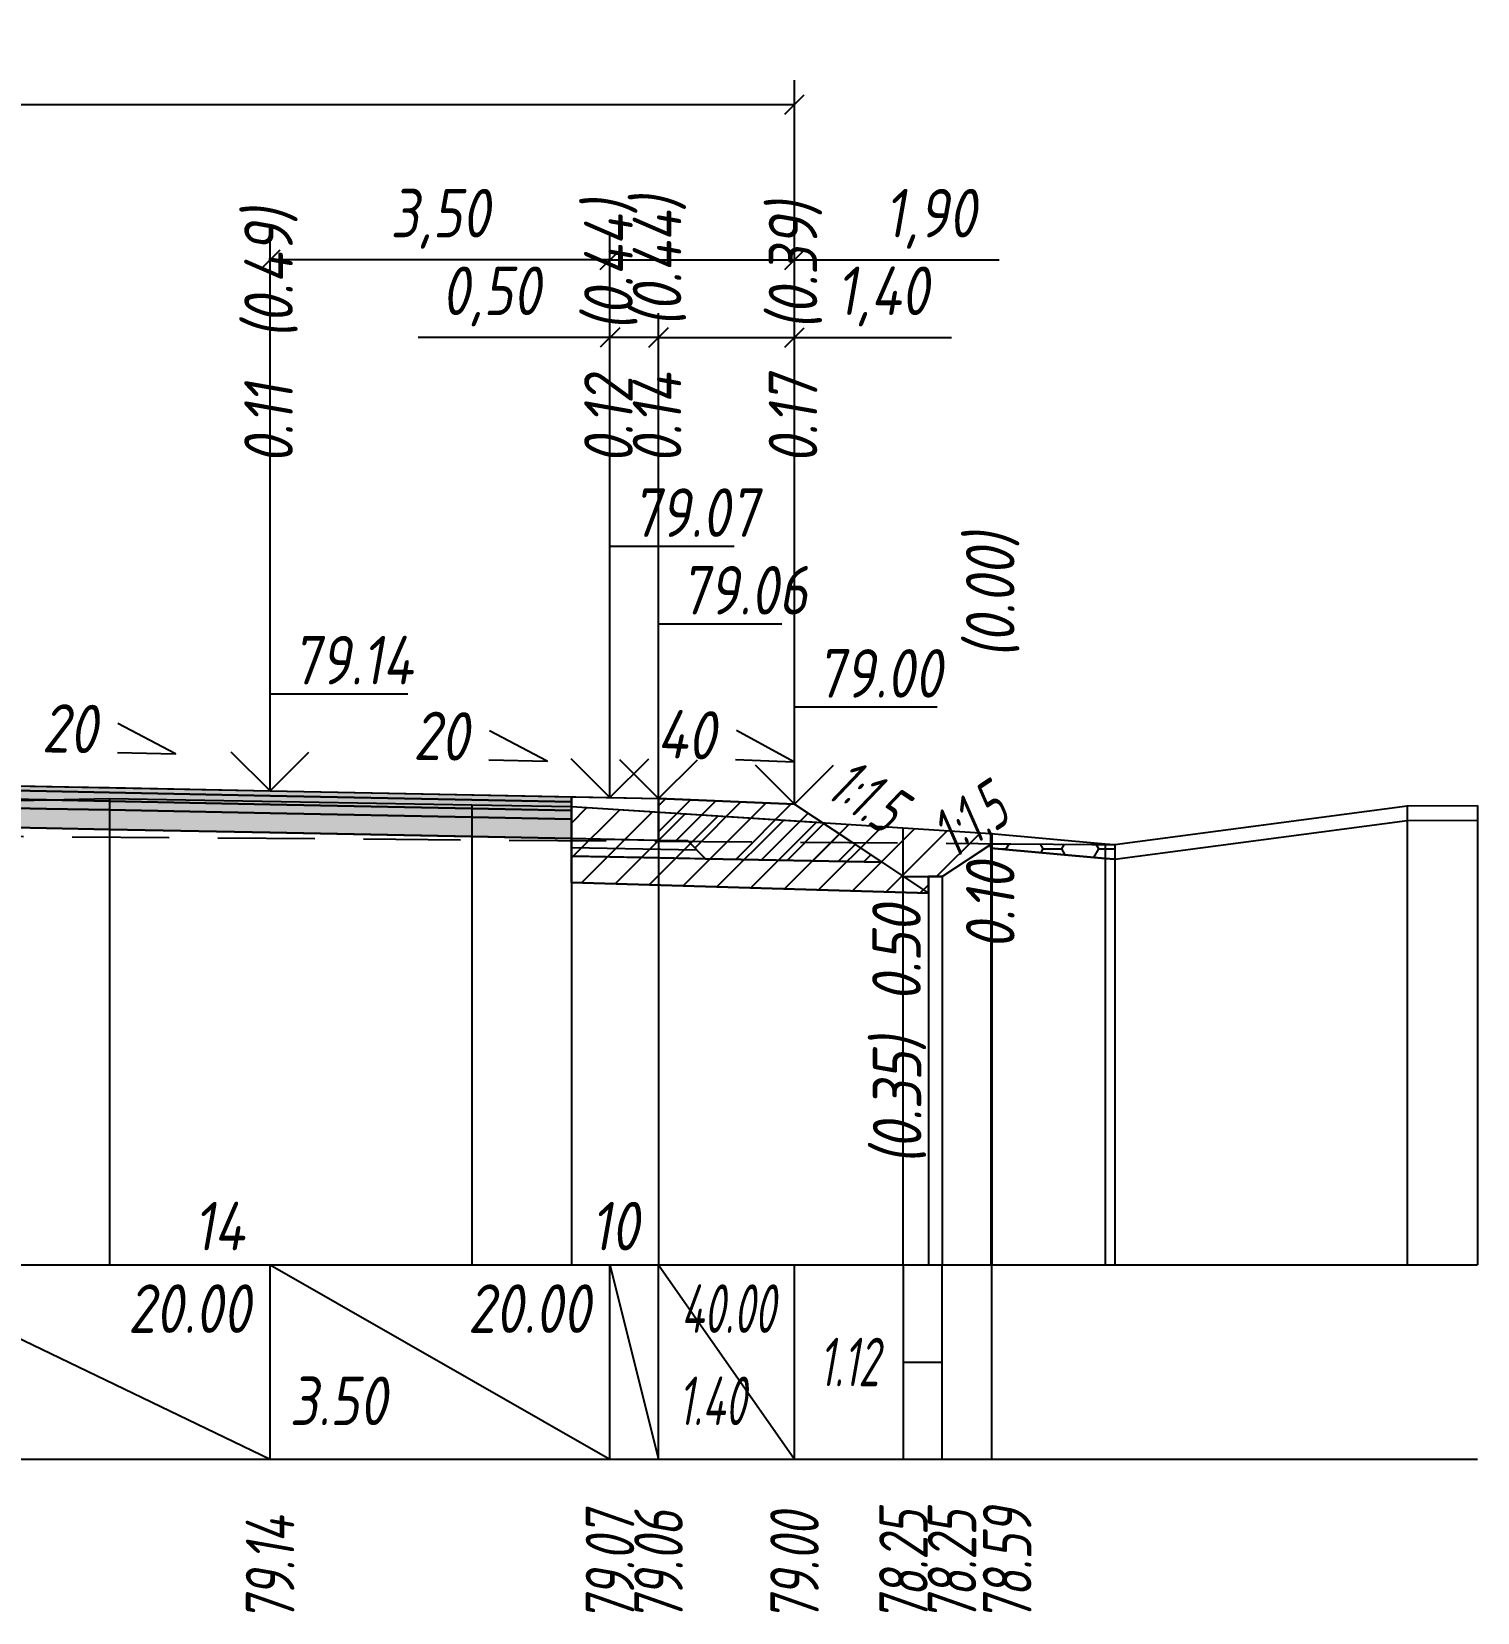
# Model space of a CAD drawing. Extents: x -717 to 1451, y -133302 to 233.
# Drawn here: x 163.7 to 238.1, y -20546.9 to -20465.5 of the extents above; entities that cross this region are included whole.
import ezdxf
from ezdxf.enums import TextEntityAlignment as Align

# ---------------------------------------------------------------- set-up
doc = ezdxf.new("R2010")
doc.units = 0
doc.linetypes.add('штриховая', pattern=[0.75, 0.5, -0.25])
for name, color, linetype in [('Интерполированный поперечник', 2, 'Continuous'), ('Код_514', 1, 'Continuous'), ('Контур_0', 7, 'Continuous'), ('Контур_2521', 7, 'Continuous'), ('Контур_2564', 7, 'Continuous'), ('Контур_2660', 7, 'Continuous'), ('Контур_2665', 7, 'Continuous'), ('Контур_400', 7, 'Continuous'), ('Контур_508', 7, 'Continuous'), ('Контур_512', 7, 'Continuous'), ('Контур_513', 7, 'Continuous'), ('Контур_818', 7, 'Continuous'), ('Красный поперечник', 1, 'Continuous'), ('Объём_2501', 7, 'Continuous'), ('Объём_2564', 7, 'Continuous'), ('Объём_2650', 7, 'Continuous'), ('Объём_2660', 7, 'Continuous'), ('Объём_2661', 7, 'Continuous'), ('Объём_2662', 7, 'Continuous'), ('Объём_2663', 7, 'Continuous'), ('Объём_2664', 7, 'Continuous'), ('Объём_2665', 7, 'Continuous'), ('Объём_2666', 7, 'Continuous'), ('Объём_2667', 7, 'Continuous'), ('Объём_2668', 7, 'Continuous'), ('Объём_2669', 7, 'Continuous'), ('Объём_2675', 7, 'Continuous'), ('Объём_2753', 7, 'Continuous'), ('Откосы', 7, 'Continuous'), ('Отметки покрытия', 7, 'Continuous'), ('Рабочие отметки', 7, 'Continuous'), ('Рабочие отметки доп.', 7, 'Continuous'), ('Слои выравнивания', 7, 'Continuous'), ('Таблица', 7, 'Continuous'), ('Уклоны проезжей части', 7, 'Continuous'), ('Черный поперечник', 3, 'Continuous')]:
    doc.layers.add(name, color=color, linetype=linetype)
for name, color, linetype, true_color in [('Контур_2540', 2, 'Continuous', 0xffff00), ('Контур_2560', 2, 'Continuous', 0xffff00), ('Контур_2561', 7, 'Continuous', 0xff8040), ('Контур_2562', 3, 'Continuous', 0x00ff00), ('Контур_2563', 7, 'Continuous', 0xff8000), ('Контур_2570', 7, 'Continuous', 0x80ff00), ('Контур_2725', 7, 'Continuous', 0x323232), ('Контур_2736', 4, 'Continuous', 0x00ffff), ('Контур_2737', 4, 'Continuous', 0x00ffff), ('Контур_2738', 4, 'Continuous', 0x00ffff), ('Контур_2739', 4, 'Continuous', 0x00ffff), ('Контур_2741', 4, 'Continuous', 0x00ffff), ('Контур_2742', 4, 'Continuous', 0x00ffff), ('Контур_2743', 4, 'Continuous', 0x00ffff), ('Контур_2744', 7, 'Continuous', 0xa4ffff), ('Контур_2745', 7, 'Continuous', 0xa4ffff), ('Контур_2747', 4, 'Continuous', 0x00ffff), ('Контур_2748', 4, 'Continuous', 0x00ffff), ('Контур_2749', 4, 'Continuous', 0x00ffff), ('Контур_2750', 4, 'Continuous', 0x00ffff), ('Контур_2751', 4, 'Continuous', 0x00ffff), ('Контур_2752', 4, 'Continuous', 0x00ffff), ('Контур_2760', 7, 'Continuous', 0x323232), ('Контур_2761', 7, 'Continuous', 0x323232), ('Контур_2762', 7, 'Continuous', 0x323232), ('Контур_2763', 7, 'Continuous', 0x323232), ('Контур_402', 7, 'Continuous', 0xff6464), ('Контур_703', 4, 'Continuous', 0x00ffff), ('Контур_705', 4, 'Continuous', 0x00ffff), ('Контур_707', 4, 'Continuous', 0x00ffff), ('Контур_720', 131, 'Continuous', 0xaaffff), ('Объём_2500', 7, 'Continuous', 0xc0c0c0), ('Объём_2520', 7, 'Continuous', 0x80ffff), ('Объём_2540', 2, 'Continuous', 0xffff00), ('Объём_2560', 2, 'Continuous', 0xffff00), ('Объём_2561', 7, 'Continuous', 0xff8040), ('Объём_2562', 3, 'Continuous', 0x00ff00), ('Объём_2563', 7, 'Continuous', 0xff8000), ('Объём_2570', 7, 'Continuous', 0x80ff00), ('Объём_2600', 7, 'Continuous', 0x808000), ('Объём_2746', 2, 'Continuous', 0xffff00)]:
    doc.layers.add(name, color=color, linetype=linetype, true_color=true_color)
doc.styles.get("Standard").update_dxf_attribs({"font": 'txt', "height": 2.5})
doc.styles.add('М', font='romand.shx', dxfattribs={"width": 0.8, "oblique": 10, "height": 2.5})
doc.dimstyles.new('ISO-25', dxfattribs={"dimtxt": 2.5, "dimasz": 2.5, "dimexe": 1.25, "dimexo": 0.625, "dimtad": 1, "dimtxsty": 'Standard', "dimcen": 2.5, "dimadec": 0, "dimazin": 0, "dimtfac": 1, "dimtmove": 0, "dimatfit": 3, "dimfxl": 1, "dimarcsym": 0})

# ---------------------------------------------------------------- blocks, each defined once
blk = doc.blocks.new('_Oblique')
at = {"color": 0, "linetype": 'ByBlock', "lineweight": -2}
blk.add_line((-0.5, -0.5), (0.5, 0.5), dxfattribs=at)
blk = doc.blocks.new('*D489')
at = {"color": 0, "lineweight": -2, "transparency": 16777216}
for p, q in [((195.938, -20504.418), (195.938, -20479.978)), ((202.938, -20504.698), (202.938, -20479.978)), ((195.938, -20481.228), (202.938, -20481.228)), ((202.938, -20481.228), (211.019, -20481.228))]:
    blk.add_line(p, q, dxfattribs=at)
at = {"layer": 'Defpoints', "color": 0, "transparency": 16777216}
for p in [(202.938, -20481.228), (195.938, -20505.043), (202.938, -20505.323)]:
    blk.add_point(p, dxfattribs=at)
at = {"color": 0, "lineweight": -2, "transparency": 16777216, "rotation": 180}
blk.add_blockref('_Oblique', (195.938, -20481.228), dxfattribs=at)
at = {"color": 0, "lineweight": -2, "transparency": 16777216}
blk.add_blockref('_Oblique', (202.938, -20481.228), dxfattribs=at)
at = {"color": 0, "transparency": 16777216, "insert": (207.478, -20479.115), "char_height": 2.5, "width": 8.75, "attachment_point": 5, "style": 'М'}
blk.add_mtext('1,40', dxfattribs=at)
blk = doc.blocks.new('*D491')
at = {"color": 0, "lineweight": -2, "transparency": 16777216}
for p, q in [((193.438, -20504.368), (193.438, -20479.978)), ((195.938, -20504.418), (195.938, -20479.978)), ((193.438, -20481.228), (183.564, -20481.228)), ((195.938, -20481.228), (193.438, -20481.228))]:
    blk.add_line(p, q, dxfattribs=at)
at = {"layer": 'Defpoints', "color": 0, "transparency": 16777216}
for p in [(195.938, -20481.228), (193.438, -20504.993), (195.938, -20505.043)]:
    blk.add_point(p, dxfattribs=at)
at = {"color": 0, "lineweight": -2, "transparency": 16777216, "rotation": 180}
blk.add_blockref('_Oblique', (193.438, -20481.228), dxfattribs=at)
at = {"color": 0, "lineweight": -2, "transparency": 16777216}
blk.add_blockref('_Oblique', (195.938, -20481.228), dxfattribs=at)
at = {"color": 0, "transparency": 16777216, "insert": (187.326, -20479.115), "char_height": 2.5, "width": 9.16667, "attachment_point": 5, "style": 'М'}
blk.add_mtext('0,50', dxfattribs=at)
blk = doc.blocks.new('*D493')
at = {"color": 0, "lineweight": -2, "transparency": 16777216}
for p, q in [((175.938, -20504.018), (175.938, -20475.978)), ((193.438, -20504.368), (193.438, -20475.978)), ((193.438, -20477.228), (175.938, -20477.228))]:
    blk.add_line(p, q, dxfattribs=at)
at = {"layer": 'Defpoints', "color": 0, "transparency": 16777216}
for p in [(175.938, -20477.228), (175.938, -20504.643), (193.438, -20504.993)]:
    blk.add_point(p, dxfattribs=at)
at = {"color": 0, "lineweight": -2, "transparency": 16777216, "rotation": 180}
blk.add_blockref('_Oblique', (175.938, -20477.228), dxfattribs=at)
at = {"color": 0, "lineweight": -2, "transparency": 16777216}
blk.add_blockref('_Oblique', (193.438, -20477.228), dxfattribs=at)
at = {"color": 0, "transparency": 16777216, "insert": (184.688, -20475.115), "char_height": 2.5, "width": 9.58333, "attachment_point": 5, "style": 'М'}
blk.add_mtext('3,50', dxfattribs=at)
blk = doc.blocks.new('*D494')
at = {"color": 0, "lineweight": -2, "transparency": 16777216}
for p, q in [((193.438, -20504.368), (193.438, -20475.978)), ((202.938, -20504.698), (202.938, -20475.978)), ((193.438, -20477.228), (202.938, -20477.228)), ((202.938, -20477.228), (213.481, -20477.228))]:
    blk.add_line(p, q, dxfattribs=at)
at = {"layer": 'Defpoints', "color": 0, "transparency": 16777216}
for p in [(193.438, -20477.228), (193.438, -20504.993), (202.938, -20505.323)]:
    blk.add_point(p, dxfattribs=at)
at = {"color": 0, "lineweight": -2, "transparency": 16777216, "rotation": 180}
blk.add_blockref('_Oblique', (193.438, -20477.228), dxfattribs=at)
at = {"color": 0, "lineweight": -2, "transparency": 16777216}
blk.add_blockref('_Oblique', (202.938, -20477.228), dxfattribs=at)
at = {"color": 0, "transparency": 16777216, "insert": (209.94, -20475.115), "char_height": 2.5, "width": 8.75, "attachment_point": 5, "style": 'М'}
blk.add_mtext('1,90', dxfattribs=at)
blk = doc.blocks.new('*D496')
at = {"color": 0, "lineweight": -2, "transparency": 16777216}
for p, q in [((107.438, -20504.698), (107.438, -20467.978)), ((202.938, -20504.698), (202.938, -20467.978)), ((107.438, -20469.228), (202.938, -20469.228))]:
    blk.add_line(p, q, dxfattribs=at)
at = {"layer": 'Defpoints', "color": 0, "transparency": 16777216}
for p in [(202.938, -20469.228), (107.438, -20505.323), (202.938, -20505.323)]:
    blk.add_point(p, dxfattribs=at)
at = {"color": 0, "lineweight": -2, "transparency": 16777216, "rotation": 180}
blk.add_blockref('_Oblique', (107.438, -20469.228), dxfattribs=at)
at = {"color": 0, "lineweight": -2, "transparency": 16777216}
blk.add_blockref('_Oblique', (202.938, -20469.228), dxfattribs=at)
at = {"color": 0, "transparency": 16777216, "insert": (155.188, -20467.115), "char_height": 2.5, "width": 10.41667, "attachment_point": 5, "style": 'М'}
blk.add_mtext('19,10', dxfattribs=at)

msp = doc.modelspace()

# ---------------------------------------------------------------- hatches: boundary and pattern name
at = {"layer": 'Объём_2563'}
h = msp.add_hatch(dxfattribs=at)
h.set_pattern_fill('ANSI31', color=256, scale=0.3)
h.paths.add_polyline_path([(198.357, -20508.079), (197.438, -20507.16), (195.938, -20507.13), (195.938, -20504.98), (202.938, -20505.26), (207.438, -20508.26)])
at = {"layer": 'Объём_2600'}
h = msp.add_hatch(dxfattribs=at)
h.set_pattern_fill('ANSI31', color=6, scale=0.4)
h.paths.add_polyline_path([(210.548, -20509), (209.83, -20509), (209.83, -20509.855), (191.451, -20509.303), (191.451, -20505.392), (208.515, -20506.478), (213.047, -20506.777), (213.047, -20507.334)])
h = msp.add_hatch(dxfattribs=at)
h.set_pattern_fill('HONEY', color=5, scale=0.3)
h.paths.add_polyline_path([(213.095, -20507.302), (219.429, -20507.349), (219.429, -20508.099), (218.931, -20508.06), (213.047, -20507.527), (213.047, -20507.334)])
at = {"layer": 'Слои выравнивания'}
for color, points in [(2, [(155.188, -20504.165), (164.432, -20504.35), (167.673, -20504.415), (175.938, -20504.58), (186.333, -20504.788), (191.451, -20504.891), (191.451, -20505.141), (186.333, -20505.038), (175.938, -20504.83), (167.673, -20504.665), (164.432, -20504.6), (155.188, -20504.415)]), (3, [(155.188, -20504.415), (164.432, -20504.6), (167.673, -20504.665), (175.938, -20504.83), (186.333, -20505.038), (191.451, -20505.141), (191.451, -20505.591), (186.333, -20505.488), (175.938, -20505.28), (167.673, -20505.115), (164.432, -20505.05), (155.188, -20504.865)]), (4, [(155.188, -20504.865), (164.432, -20505.05), (167.673, -20505.115), (175.938, -20505.28), (186.333, -20505.488), (191.451, -20505.591), (191.451, -20506.041), (186.333, -20505.938), (175.938, -20505.73), (167.673, -20505.565), (164.432, -20505.5), (155.188, -20505.315)]), (5, [(155.188, -20505.315), (164.432, -20505.5), (167.673, -20505.565), (175.938, -20505.73), (186.333, -20505.938), (191.451, -20506.041), (191.451, -20507.041), (186.333, -20506.938), (175.938, -20506.73), (167.673, -20506.565), (164.432, -20506.5), (155.188, -20506.315)])]:
    msp.add_hatch(color=color, dxfattribs=at).paths.add_polyline_path(points)

# ---------------------------------------------------------------- linework, layer by layer
at = {"layer": 'Интерполированный поперечник', "linetype": 'штриховая', "ltscale": 10, "flags": 128}
msp.add_lwpolyline([(113.246, -20506.553), (219.429, -20507.349)], dxfattribs=at)
at = {"layer": 'Код_514'}
for p, q in [((155.188, -20529), (175.938, -20539)), ((175.938, -20539), (175.938, -20529)), ((175.938, -20529), (193.438, -20539)), ((193.438, -20539), (193.438, -20529)), ((193.438, -20529), (195.938, -20539)), ((195.938, -20539), (195.938, -20529)), ((195.938, -20529), (202.938, -20539)), ((202.938, -20539), (202.938, -20529)), ((208.548, -20539), (208.548, -20529)), ((210.548, -20539), (210.548, -20529)), ((213.095, -20539), (213.095, -20529)), ((208.548, -20534), (210.548, -20534))]:
    msp.add_line(p, q, dxfattribs=at)
at = {"layer": 'Контур_0', "flags": 128}
for points in [[(191.451, -20504.891), (195.938, -20504.98), (195.938, -20507.13), (191.451, -20507.041), (191.451, -20504.891), (191.451, -20504.891)], [(202.938, -20505.26), (205.92, -20507.248), (205.92, -20507.248), (205.92, -20507.248), (205.92, -20507.248), (205.92, -20507.248), (205.92, -20507.248), (205.92, -20507.248), (205.92, -20507.248), (205.92, -20507.248), (205.92, -20507.248), (205.92, -20507.248), (205.92, -20507.248), (205.92, -20507.248), (205.92, -20507.248), (208.548, -20509)], [(202.938, -20505.26), (205.92, -20507.248), (205.92, -20507.248), (205.92, -20507.248), (205.92, -20507.248), (205.92, -20507.248), (205.92, -20507.248), (205.92, -20507.248), (205.92, -20507.248), (205.92, -20507.248), (205.92, -20507.248), (205.92, -20507.248), (205.92, -20507.248), (205.92, -20507.248), (205.92, -20507.248), (208.548, -20509), (210.548, -20509), (213.095, -20507.302), (213.095, -20507.302), (213.095, -20507.302), (213.095, -20507.302), (213.095, -20507.302), (213.095, -20507.302), (213.095, -20507.302), (213.095, -20507.302), (213.095, -20507.302), (213.095, -20507.302), (213.095, -20507.302), (213.095, -20507.302), (213.095, -20507.302)], [(195.938, -20508.03), (191.451, -20507.941), (191.451, -20507.041), (197.438, -20507.16), (198.357, -20508.079), (195.938, -20508.03), (195.938, -20508.03)], [(195.938, -20507.13), (197.438, -20507.16), (198.357, -20508.079), (207.438, -20508.26)]]:
    msp.add_lwpolyline(points, dxfattribs=at)
at = {"layer": 'Контур_2521', "color": 250, "flags": 128}
msp.add_lwpolyline([(191.451, -20507.491), (197.897, -20507.619)], dxfattribs=at)
at = {"layer": 'Контур_2540', "flags": 128}
msp.add_lwpolyline([(193.438, -20507.98), (207.438, -20508.26), (209.83, -20509.855), (191.451, -20509.303), (191.451, -20507.941), (193.438, -20507.98), (193.438, -20507.98)], dxfattribs=at)
at = {"layer": 'Контур_2560', "flags": 128}
msp.add_lwpolyline([(195.938, -20504.98), (202.938, -20505.26), (202.938, -20505.26), (202.938, -20505.26)], dxfattribs=at)
at = {"layer": 'Контур_2561', "flags": 128}
msp.add_lwpolyline([(195.938, -20504.98), (195.938, -20504.98), (202.938, -20505.26), (202.938, -20505.26), (195.938, -20504.98)], dxfattribs=at)
at = {"layer": 'Контур_2562', "flags": 128}
msp.add_lwpolyline([(202.938, -20505.26), (202.938, -20505.26), (202.938, -20505.26), (202.938, -20505.26), (202.938, -20505.26)], dxfattribs=at)
at = {"layer": 'Контур_2563', "flags": 128}
msp.add_lwpolyline([(198.357, -20508.079), (197.438, -20507.16), (195.938, -20507.13), (195.938, -20504.98), (202.938, -20505.26), (207.438, -20508.26), (198.357, -20508.079), (198.357, -20508.079)], dxfattribs=at)
at = {"layer": 'Контур_2564', "flags": 128}
msp.add_lwpolyline([(195.938, -20504.98), (202.938, -20505.26)], dxfattribs=at)
at = {"layer": 'Контур_2570', "flags": 128}
msp.add_lwpolyline([(80, -20509.396), (93.395, -20508.846), (100.703, -20507.809), (113.246, -20507.303), (113.246, -20507.303), (118.346, -20507.664), (119.729, -20507.536), (119.729, -20506.786), (124.234, -20506.515), (142.549, -20505.486), (147.821, -20505.408), (155.188, -20505.249), (167.673, -20504.98), (186.333, -20505.309), (191.451, -20505.392), (208.515, -20506.478), (213.047, -20506.777), (213.047, -20507.527), (218.931, -20508.06), (219.429, -20508.099), (219.429, -20508.099), (234.483, -20506.102), (238.095, -20506.085)], dxfattribs=at)
at = {"layer": 'Контур_2660', "flags": 128}
msp.add_lwpolyline([(191.451, -20509.303), (209.83, -20509.855)], dxfattribs=at)
at = {"layer": 'Контур_2665', "flags": 128}
msp.add_lwpolyline([(202.938, -20505.26), (202.938, -20505.26)], dxfattribs=at)
at = {"layer": 'Контур_2725', "flags": 128}
msp.add_lwpolyline([(142.549, -20506.568), (147.821, -20506.463), (155.188, -20506.315), (164.432, -20506.5), (167.673, -20506.565), (175.938, -20506.73), (186.333, -20506.938), (191.451, -20507.041)], dxfattribs=at)
at = {"layer": 'Контур_2736', "flags": 128}
for points in [[(202.938, -20505.26), (205.92, -20507.248)], [(205.92, -20507.248), (208.548, -20509)]]:
    msp.add_lwpolyline(points, dxfattribs=at)
at = {"layer": 'Контур_2737', "flags": 128}
msp.add_lwpolyline([(205.92, -20507.248), (205.92, -20507.248)], dxfattribs=at)
at = {"layer": 'Контур_2738', "flags": 128}
msp.add_lwpolyline([(205.92, -20507.248), (205.92, -20507.248)], dxfattribs=at)
at = {"layer": 'Контур_2739', "flags": 128}
msp.add_lwpolyline([(205.92, -20507.248), (205.92, -20507.248)], dxfattribs=at)
at = {"layer": 'Контур_2741', "flags": 128}
msp.add_lwpolyline([(213.095, -20507.302), (213.095, -20507.302)], dxfattribs=at)
at = {"layer": 'Контур_2742', "flags": 128}
msp.add_lwpolyline([(213.095, -20507.302), (213.095, -20507.302)], dxfattribs=at)
at = {"layer": 'Контур_2743', "flags": 128}
msp.add_lwpolyline([(213.095, -20507.302), (213.095, -20507.302)], dxfattribs=at)
at = {"layer": 'Контур_2744', "flags": 128}
msp.add_lwpolyline([(213.095, -20507.302), (213.095, -20507.302)], dxfattribs=at)
msp.add_lwpolyline([(213.095, -20507.302), (213.095, -20507.302)], dxfattribs=at)
msp.add_lwpolyline([(213.095, -20507.302), (213.095, -20507.302)], dxfattribs=at)
msp.add_lwpolyline([(213.095, -20507.302), (213.095, -20507.302)], dxfattribs=at)
msp.add_lwpolyline([(213.095, -20507.302), (213.095, -20507.302)], dxfattribs=at)
msp.add_lwpolyline([(213.095, -20507.302), (213.095, -20507.302)], dxfattribs=at)
at = {"layer": 'Контур_2745', "flags": 128}
msp.add_lwpolyline([(205.92, -20507.248), (205.92, -20507.248)], dxfattribs=at)
msp.add_lwpolyline([(205.92, -20507.248), (205.92, -20507.248)], dxfattribs=at)
msp.add_lwpolyline([(205.92, -20507.248), (205.92, -20507.248)], dxfattribs=at)
msp.add_lwpolyline([(205.92, -20507.248), (205.92, -20507.248)], dxfattribs=at)
msp.add_lwpolyline([(205.92, -20507.248), (205.92, -20507.248)], dxfattribs=at)
msp.add_lwpolyline([(205.92, -20507.248), (205.92, -20507.248)], dxfattribs=at)
at = {"layer": 'Контур_2747', "flags": 128}
msp.add_lwpolyline([(205.92, -20507.248), (205.92, -20507.248)], dxfattribs=at)
at = {"layer": 'Контур_2748', "flags": 128}
msp.add_lwpolyline([(205.92, -20507.248), (205.92, -20507.248)], dxfattribs=at)
at = {"layer": 'Контур_2749', "flags": 128}
msp.add_lwpolyline([(205.92, -20507.248), (205.92, -20507.248)], dxfattribs=at)
at = {"layer": 'Контур_2750', "flags": 128}
msp.add_lwpolyline([(213.095, -20507.302), (213.095, -20507.302)], dxfattribs=at)
at = {"layer": 'Контур_2751', "flags": 128}
msp.add_lwpolyline([(213.095, -20507.302), (213.095, -20507.302)], dxfattribs=at)
at = {"layer": 'Контур_2752', "flags": 128}
msp.add_lwpolyline([(213.095, -20507.302), (213.095, -20507.302)], dxfattribs=at)
at = {"layer": 'Контур_2760', "flags": 128}
msp.add_lwpolyline([(142.549, -20504.418), (147.821, -20504.313), (155.188, -20504.165), (164.432, -20504.35), (167.673, -20504.415), (175.938, -20504.58), (186.333, -20504.788), (191.451, -20504.891)], dxfattribs=at)
at = {"layer": 'Контур_2761', "flags": 128}
msp.add_lwpolyline([(142.549, -20504.668), (147.821, -20504.563), (155.188, -20504.415), (164.432, -20504.6), (167.673, -20504.665), (175.938, -20504.83), (186.333, -20505.038), (191.451, -20505.141)], dxfattribs=at)
at = {"layer": 'Контур_2762', "flags": 128}
msp.add_lwpolyline([(142.549, -20505.118), (147.821, -20505.013), (155.188, -20504.865), (164.432, -20505.05), (167.673, -20505.115), (175.938, -20505.28), (186.333, -20505.488), (191.451, -20505.591)], dxfattribs=at)
at = {"layer": 'Контур_2763', "flags": 128}
msp.add_lwpolyline([(142.549, -20505.568), (147.821, -20505.463), (155.188, -20505.315), (164.432, -20505.5), (167.673, -20505.565), (175.938, -20505.73), (186.333, -20505.938), (191.451, -20506.041)], dxfattribs=at)
at = {"layer": 'Контур_400', "flags": 128}
msp.add_lwpolyline([(155.188, -20504.165), (175.938, -20504.58), (193.438, -20504.93), (193.438, -20504.93), (193.438, -20504.93), (193.438, -20504.93), (193.438, -20504.93), (193.438, -20504.93), (195.938, -20504.98)], dxfattribs=at)
at = {"layer": 'Контур_402', "flags": 128}
msp.add_lwpolyline([(105, -20509.721), (142.549, -20508.594), (142.549, -20506.568), (155.188, -20506.315), (191.451, -20507.041), (191.451, -20509.303), (209.83, -20509.855)], dxfattribs=at)
at = {"layer": 'Контур_508', "flags": 128}
msp.add_lwpolyline([(105, -20509.721), (142.549, -20508.594), (142.549, -20506.568), (155.188, -20506.315), (191.451, -20507.041), (191.451, -20509.303), (209.83, -20509.855), (209.83, -20509), (210.548, -20509), (213.095, -20507.302)], dxfattribs=at)
at = {"layer": 'Контур_512', "flags": 128}
msp.add_lwpolyline([(191.451, -20509.303), (209.83, -20509.855), (209.83, -20509), (210.548, -20509), (213.095, -20507.302)], dxfattribs=at)
at = {"layer": 'Контур_513', "flags": 128}
msp.add_lwpolyline([(105, -20509.721), (142.549, -20508.594), (142.549, -20506.568), (155.188, -20506.315), (191.451, -20507.041), (191.451, -20509.303), (209.83, -20509.855), (209.83, -20509), (210.548, -20509), (213.095, -20507.302)], dxfattribs=at)
at = {"layer": 'Контур_703', "flags": 128}
msp.add_lwpolyline([(202.938, -20505.26), (205.92, -20507.248)], dxfattribs=at)
at = {"layer": 'Контур_705', "flags": 128}
msp.add_lwpolyline([(205.92, -20507.248), (205.92, -20507.248)], dxfattribs=at)
at = {"layer": 'Контур_707', "flags": 128}
msp.add_lwpolyline([(210.548, -20509), (213.095, -20507.302)], dxfattribs=at)
at = {"layer": 'Контур_720', "flags": 128}
msp.add_lwpolyline([(208.548, -20509), (210.548, -20509)], dxfattribs=at)
at = {"layer": 'Контур_818', "flags": 128}
msp.add_lwpolyline([(105, -20507.636), (113.246, -20507.303), (113.246, -20507.303), (118.346, -20507.664), (119.729, -20507.536), (119.729, -20506.786), (124.234, -20506.515), (142.549, -20505.486), (147.821, -20505.408), (155.188, -20505.249), (167.673, -20504.98), (186.333, -20505.309), (191.451, -20505.392), (208.515, -20506.478), (213.047, -20506.777), (213.047, -20507.527), (213.095, -20507.532)], dxfattribs=at)
at = {"layer": 'Красный поперечник'}
for p, q in [((155.188, -20504.165), (175.938, -20504.58)), ((175.938, -20504.58), (193.438, -20504.93)), ((193.438, -20504.93), (195.938, -20504.98)), ((195.938, -20504.98), (202.938, -20505.26)), ((202.938, -20505.26), (208.548, -20509)), ((210.548, -20509), (213.095, -20507.302)), ((213.095, -20507.302), (213.095, -20529)), ((191.451, -20509.303), (191.451, -20529)), ((208.548, -20509), (210.548, -20509)), ((209.83, -20509), (209.83, -20529)), ((210.548, -20509), (210.548, -20529)), ((209.83, -20509.855), (209.83, -20529))]:
    msp.add_line(p, q, dxfattribs=at)
at = {"layer": 'Объём_2500', "flags": 128}
msp.add_lwpolyline([(191.451, -20504.891), (195.938, -20504.98), (195.938, -20507.13), (191.451, -20507.041), (191.451, -20504.891), (191.451, -20504.891)], dxfattribs=at)
at = {"layer": 'Объём_2501', "flags": 128}
msp.add_lwpolyline([(155.188, -20504.165), (175.938, -20504.58), (193.438, -20504.93), (193.438, -20504.93), (193.438, -20504.93), (193.438, -20504.93), (193.438, -20504.93), (193.438, -20504.93), (195.938, -20504.98)], dxfattribs=at)
at = {"layer": 'Объём_2520', "color": 250, "flags": 128}
msp.add_lwpolyline([(195.938, -20508.03), (191.451, -20507.941), (191.451, -20507.041), (197.438, -20507.16), (198.357, -20508.079), (195.938, -20508.03), (195.938, -20508.03)], dxfattribs=at)
at = {"layer": 'Объём_2540', "flags": 128}
msp.add_lwpolyline([(193.438, -20507.98), (207.438, -20508.26), (209.83, -20509.855), (191.451, -20509.303), (191.451, -20507.941), (193.438, -20507.98), (193.438, -20507.98)], dxfattribs=at)
at = {"layer": 'Объём_2560', "flags": 128}
msp.add_lwpolyline([(195.938, -20504.98), (202.938, -20505.26), (202.938, -20505.26), (202.938, -20505.26)], dxfattribs=at)
at = {"layer": 'Объём_2561', "flags": 128}
msp.add_lwpolyline([(195.938, -20504.98), (195.938, -20504.98), (202.938, -20505.26), (202.938, -20505.26), (195.938, -20504.98)], dxfattribs=at)
at = {"layer": 'Объём_2562', "flags": 128}
msp.add_lwpolyline([(202.938, -20505.26), (202.938, -20505.26), (202.938, -20505.26), (202.938, -20505.26), (202.938, -20505.26)], dxfattribs=at)
at = {"layer": 'Объём_2563', "color": 250, "flags": 128}
msp.add_lwpolyline([(198.357, -20508.079), (197.438, -20507.16), (195.938, -20507.13), (195.938, -20504.98), (202.938, -20505.26), (207.438, -20508.26), (198.357, -20508.079), (198.357, -20508.079)], dxfattribs=at)
at = {"layer": 'Объём_2564', "flags": 128}
msp.add_lwpolyline([(195.938, -20504.98), (202.938, -20505.26)], dxfattribs=at)
at = {"layer": 'Объём_2570', "flags": 128}
msp.add_lwpolyline([(213.047, -20506.777), (213.095, -20506.782), (213.095, -20507.532), (213.047, -20507.527), (213.047, -20506.777), (213.047, -20506.777)], dxfattribs=at)
at = {"layer": 'Объём_2600', "color": 5, "flags": 128}
msp.add_lwpolyline([(213.095, -20507.302), (219.429, -20507.349), (219.429, -20508.099), (218.931, -20508.06), (213.047, -20507.527), (213.047, -20507.334), (213.095, -20507.302), (213.095, -20507.302)], dxfattribs=at)
at = {"layer": 'Объём_2650', "color": 6, "flags": 128}
msp.add_lwpolyline([(210.548, -20509), (209.83, -20509), (209.83, -20509.855), (191.451, -20509.303), (191.451, -20505.392), (208.515, -20506.478), (213.047, -20506.777), (213.047, -20507.334), (210.548, -20509), (210.548, -20509)], dxfattribs=at)
at = {"layer": 'Объём_2660', "flags": 128}
msp.add_lwpolyline([(191.451, -20509.303), (209.83, -20509.855)], dxfattribs=at)
at = {"layer": 'Объём_2661', "flags": 128}
msp.add_lwpolyline([(202.938, -20505.26), (205.92, -20507.248), (208.548, -20509)], dxfattribs=at)
at = {"layer": 'Объём_2662', "flags": 128}
msp.add_lwpolyline([(210.548, -20509), (213.095, -20507.302)], dxfattribs=at)
at = {"layer": 'Объём_2663', "flags": 128}
msp.add_lwpolyline([(208.548, -20509), (210.548, -20509)], dxfattribs=at)
at = {"layer": 'Объём_2664', "flags": 128}
msp.add_lwpolyline([(208.548, -20509), (210.548, -20509)], dxfattribs=at)
at = {"layer": 'Объём_2665', "flags": 128}
msp.add_lwpolyline([(202.938, -20505.26), (202.938, -20505.26)], dxfattribs=at)
at = {"layer": 'Объём_2666', "flags": 128}
for points in [[(202.938, -20505.26), (205.92, -20507.248)], [(205.92, -20507.248), (208.548, -20509)]]:
    msp.add_lwpolyline(points, dxfattribs=at)
at = {"layer": 'Объём_2667', "flags": 128}
for points in [[(205.92, -20507.248), (205.92, -20507.248)], [(213.095, -20507.302), (213.095, -20507.302)]]:
    msp.add_lwpolyline(points, dxfattribs=at)
at = {"layer": 'Объём_2668', "flags": 128}
for points in [[(205.92, -20507.248), (205.92, -20507.248)], [(213.095, -20507.302), (213.095, -20507.302)]]:
    msp.add_lwpolyline(points, dxfattribs=at)
at = {"layer": 'Объём_2669', "flags": 128}
for points in [[(205.92, -20507.248), (205.92, -20507.248)], [(213.095, -20507.302), (213.095, -20507.302)]]:
    msp.add_lwpolyline(points, dxfattribs=at)
at = {"layer": 'Объём_2675', "flags": 128}
for points in [[(205.92, -20507.248), (205.92, -20507.248)], [(205.92, -20507.248), (205.92, -20507.248)], [(205.92, -20507.248), (205.92, -20507.248)], [(205.92, -20507.248), (205.92, -20507.248)], [(205.92, -20507.248), (205.92, -20507.248)], [(205.92, -20507.248), (205.92, -20507.248)], [(213.095, -20507.302), (213.095, -20507.302)], [(213.095, -20507.302), (213.095, -20507.302)], [(213.095, -20507.302), (213.095, -20507.302)], [(213.095, -20507.302), (213.095, -20507.302)], [(213.095, -20507.302), (213.095, -20507.302)], [(213.095, -20507.302), (213.095, -20507.302)]]:
    msp.add_lwpolyline(points, dxfattribs=at)
at = {"layer": 'Объём_2746', "flags": 128}
msp.add_lwpolyline([(209.83, -20509.855), (191.451, -20509.303), (191.451, -20505.392), (204.369, -20506.214), (208.548, -20509), (209.83, -20509), (209.83, -20509.855), (209.83, -20509.855)], dxfattribs=at)
at = {"layer": 'Объём_2753', "flags": 128}
msp.add_lwpolyline([(191.451, -20504.891), (191.451, -20504.891)], dxfattribs=at)
at = {"layer": 'Откосы', "color": 1, "flags": 128}
for points in [[(168.076, -20502.606), (171.076, -20502.666), (168.106, -20501.106)], [(187.201, -20502.989), (190.201, -20503.049), (187.231, -20501.489)], [(199.898, -20502.963), (202.896, -20503.083), (199.958, -20501.464)]]:
    msp.add_lwpolyline(points, dxfattribs=at)
at = {"layer": 'Отметки покрытия', "color": 1}
for p, q in [((193.438, -20504.93), (193.438, -20491.98)), ((193.438, -20491.98), (199.838, -20491.98)), ((195.938, -20504.98), (195.938, -20495.98)), ((195.938, -20495.98), (202.288, -20495.98)), ((175.938, -20504.58), (175.938, -20499.58)), ((175.938, -20499.58), (183.038, -20499.58)), ((202.938, -20505.26), (202.938, -20500.26)), ((202.938, -20500.26), (210.288, -20500.26)), ((175.938, -20504.58), (173.938, -20502.58)), ((175.938, -20504.58), (177.938, -20502.58)), ((193.438, -20504.93), (191.438, -20502.93)), ((193.438, -20504.93), (195.438, -20502.93)), ((195.938, -20504.98), (193.938, -20502.98)), ((195.938, -20504.98), (197.938, -20502.98)), ((202.938, -20505.26), (200.938, -20503.26)), ((202.938, -20505.26), (204.938, -20503.26))]:
    msp.add_line(p, q, dxfattribs=at)
at = {"layer": 'Слои выравнивания'}
for p, q in [((191.451, -20504.891), (191.451, -20529)), ((195.938, -20504.98), (195.938, -20529))]:
    msp.add_line(p, q, dxfattribs=at)
at = {"layer": 'Слои выравнивания', "color": 2, "flags": 128}
msp.add_lwpolyline([(155.188, -20504.165), (164.432, -20504.35), (167.673, -20504.415), (175.938, -20504.58), (186.333, -20504.788), (191.451, -20504.891), (191.451, -20505.141), (186.333, -20505.038), (175.938, -20504.83), (167.673, -20504.665), (164.432, -20504.6), (155.188, -20504.415)], close=True, dxfattribs=at)
at = {"layer": 'Слои выравнивания', "color": 3, "flags": 128}
msp.add_lwpolyline([(155.188, -20504.415), (164.432, -20504.6), (167.673, -20504.665), (175.938, -20504.83), (186.333, -20505.038), (191.451, -20505.141), (191.451, -20505.591), (186.333, -20505.488), (175.938, -20505.28), (167.673, -20505.115), (164.432, -20505.05), (155.188, -20504.865)], close=True, dxfattribs=at)
at = {"layer": 'Слои выравнивания', "color": 4, "flags": 128}
msp.add_lwpolyline([(155.188, -20504.865), (164.432, -20505.05), (167.673, -20505.115), (175.938, -20505.28), (186.333, -20505.488), (191.451, -20505.591), (191.451, -20506.041), (186.333, -20505.938), (175.938, -20505.73), (167.673, -20505.565), (164.432, -20505.5), (155.188, -20505.315)], close=True, dxfattribs=at)
at = {"layer": 'Слои выравнивания', "color": 5, "flags": 128}
msp.add_lwpolyline([(155.188, -20505.315), (164.432, -20505.5), (167.673, -20505.565), (175.938, -20505.73), (186.333, -20505.938), (191.451, -20506.041), (191.451, -20507.041), (186.333, -20506.938), (175.938, -20506.73), (167.673, -20506.565), (164.432, -20506.5), (155.188, -20506.315)], close=True, dxfattribs=at)
at = {"layer": 'Таблица'}
for p, q in [((80, -20529), (238.095, -20529)), ((80, -20539), (238.095, -20539))]:
    msp.add_line(p, q, dxfattribs=at)
at = {"layer": 'Черный поперечник', "color": 7}
for p, q in [((167.673, -20504.98), (167.673, -20529)), ((186.333, -20505.309), (186.333, -20529)), ((238.095, -20505.335), (238.095, -20529)), ((191.451, -20505.392), (191.451, -20529)), ((234.483, -20505.352), (234.483, -20529)), ((208.515, -20506.478), (208.515, -20529)), ((213.047, -20506.777), (213.047, -20529)), ((218.931, -20507.31), (218.931, -20529)), ((219.429, -20507.349), (219.429, -20529))]:
    msp.add_line(p, q, dxfattribs=at)
at = {"layer": 'Черный поперечник', "flags": 128}
msp.add_lwpolyline([(80, -20508.646), (93.395, -20508.096), (100.703, -20507.059), (113.246, -20506.553), (118.346, -20506.914), (119.729, -20506.786), (124.234, -20506.515), (142.549, -20505.486), (147.821, -20505.408), (155.188, -20505.249), (167.673, -20504.98), (186.333, -20505.309), (191.451, -20505.392), (208.515, -20506.478), (213.047, -20506.777), (218.931, -20507.31), (219.429, -20507.349), (234.483, -20505.352), (238.095, -20505.335)], dxfattribs=at)

# ---------------------------------------------------------------- texts
at = {"layer": 'Код_514', "style": 'М', "oblique": 10}
for s, width, p in [('20.00', 0.8, (174.938, -20530)), ('20.00', 0.8, (192.438, -20530)), ('40.00', 0.6, (201.938, -20530))]:
    msp.add_text(s, height=2.5, dxfattribs=dict(at, width=width)).set_placement(p, align=Align.TOP_RIGHT)
at = {"layer": 'Код_514', "style": 'М', "oblique": 10, "width": 0.6}
msp.add_text('1.12', height=2.5, dxfattribs=at).set_placement((205.743, -20534), align=Align.MIDDLE_CENTER)
at = {"layer": 'Код_514', "style": 'М', "oblique": 10}
for s, width, p in [('3.50', 0.8, (176.938, -20538)), ('1.40', 0.6, (196.938, -20538))]:
    msp.add_text(s, height=2.5, dxfattribs=dict(at, width=width)).set_placement(p, align=Align.BOTTOM_LEFT)
at = {"layer": 'Код_514', "style": 'М', "oblique": 10, "width": 0.7}
for s, p in [('79.14', (175.938, -20547.382)), ('79.07', (193.438, -20547.382)), ('79.06', (195.938, -20547.382)), ('79.00', (202.938, -20547.382)), ('78.25', (208.548, -20547.382)), ('78.25', (211.048, -20547.382)), ('78.59', (213.888, -20547.382))]:
    msp.add_text(s, height=2.5, rotation=90, dxfattribs=at).set_placement(p, align=Align.MIDDLE_LEFT)
at = {"layer": 'Отметки покрытия', "color": 1, "style": 'М', "oblique": 10, "width": 0.8}
for s, p in [('79.07', (194.579, -20492.249)), ('79.06', (197.079, -20496.249)), ('79.14', (177.079, -20499.849)), ('79.00', (204.079, -20500.529))]:
    msp.add_text(s, height=2.5, dxfattribs=at).set_placement(p, align=Align.BOTTOM_LEFT)
at = {"layer": 'Рабочие отметки', "color": 1, "style": 'М', "oblique": 10, "width": 0.8}
for s, p in [('0.12', (193.36, -20487.73)), ('0.14', (195.86, -20487.73)), ('0.17', (202.86, -20487.73)), ('0.11', (175.86, -20487.73))]:
    msp.add_text(s, height=2.5, rotation=90, dxfattribs=at).set_placement(p, align=Align.MIDDLE_LEFT)
for s, p in [('0.10', (213.017, -20508.233)), ('0.50', (208.187, -20510.446))]:
    msp.add_text(s, height=2.5, rotation=90, dxfattribs=at).set_placement(p, align=Align.MIDDLE_RIGHT)
at = {"layer": 'Рабочие отметки доп.', "color": 1, "style": 'М', "oblique": 10, "width": 0.8}
for s, p in [('(0.44)', (193.36, -20480.88)), ('(0.44)', (195.86, -20480.68)), ('(0.39)', (202.86, -20480.83)), ('(0.49)', (175.86, -20481.28)), ('(0.00)', (213.017, -20497.733))]:
    msp.add_text(s, height=2.5, rotation=90, dxfattribs=at).set_placement(p, align=Align.MIDDLE_LEFT)
msp.add_text('(0.35)', height=2.5, rotation=90, dxfattribs=at).set_placement((208.22, -20517.231), align=Align.MIDDLE_RIGHT)
at = {"layer": 'Слои выравнивания', "style": 'М', "oblique": 10, "width": 0.8}
for s, p in [('14', (173.32, -20529)), ('10', (193.695, -20529))]:
    msp.add_text(s, height=2.5, dxfattribs=at).set_placement(p, align=Align.BOTTOM_CENTER)
at = {"layer": 'Уклоны проезжей части', "color": 1, "style": 'М', "oblique": 10}
for s, rotation, width, p in [('20', 358.85423, 0.8, (165.583, -20503.373)), ('40', 357.70938, 0.8, (197.307, -20503.679)), ('20', 358.85423, 0.8, (184.708, -20503.756)), ('1:1.5', 326.30994, 0.6, (205.589, -20506.491)), ('1:1.5', 33.69007, 0.6, (213.07, -20507.737))]:
    msp.add_text(s, height=2.5, rotation=rotation, dxfattribs=dict(at, width=width)).set_placement(p, align=Align.BOTTOM_CENTER)

# ---------------------------------------------------------------- dimensions: what is measured, and where the dimension line sits
at = {"color": 5}
for base, p1, picture, middle in [((202.938, -20469.228), (107.438, -20505.323), '*D496', (155.188, -20467.115)), ((202.938, -20481.228), (195.938, -20505.043), '*D489', (207.478, -20479.115))]:
    dim = msp.add_linear_dim(base=base, p1=p1, p2=(202.938, -20505.323), angle=180, dimstyle='ISO-25', override={"dimasz": 1, "dimlfac": 0.2, "dimzin": 0, "dimtxsty": 'М', "dimblk1": 'Oblique', "dimblk2": 'Oblique', "dimsah": 1}, dxfattribs=at)
    dim.commit()
    dim.dimension.update_dxf_attribs({"geometry": picture, "text_midpoint": middle})
dim = msp.add_linear_dim(base=(175.938, -20477.228), p1=(193.438, -20504.993), p2=(175.938, -20504.643), dimstyle='ISO-25', override={"dimasz": 1, "dimlfac": 0.2, "dimzin": 0, "dimtxsty": 'М', "dimblk1": 'Oblique', "dimblk2": 'Oblique', "dimsah": 1}, dxfattribs=at)
dim.commit()
dim.dimension.update_dxf_attribs({"geometry": '*D493', "text_midpoint": (184.688, -20475.115)})
dim = msp.add_linear_dim(base=(193.438, -20477.228), p1=(202.938, -20505.323), p2=(193.438, -20504.993), dimstyle='ISO-25', override={"dimasz": 1, "dimlfac": 0.2, "dimzin": 0, "dimtxsty": 'М', "dimblk1": 'Oblique', "dimblk2": 'Oblique', "dimsah": 1}, dxfattribs=at)
dim.commit()
dim.dimension.update_dxf_attribs({"geometry": '*D494', "text_midpoint": (209.94, -20477.228), "dimtype": 160})
dim = msp.add_linear_dim(base=(195.938, -20481.228), p1=(193.438, -20504.993), p2=(195.938, -20505.043), angle=180, dimstyle='ISO-25', override={"dimasz": 1, "dimlfac": 0.2, "dimzin": 0, "dimtxsty": 'М', "dimblk1": 'Oblique', "dimblk2": 'Oblique', "dimsah": 1}, dxfattribs=at)
dim.commit()
dim.dimension.update_dxf_attribs({"geometry": '*D491', "text_midpoint": (187.326, -20481.228), "dimtype": 160})

doc.saveas('drawing.dxf')
